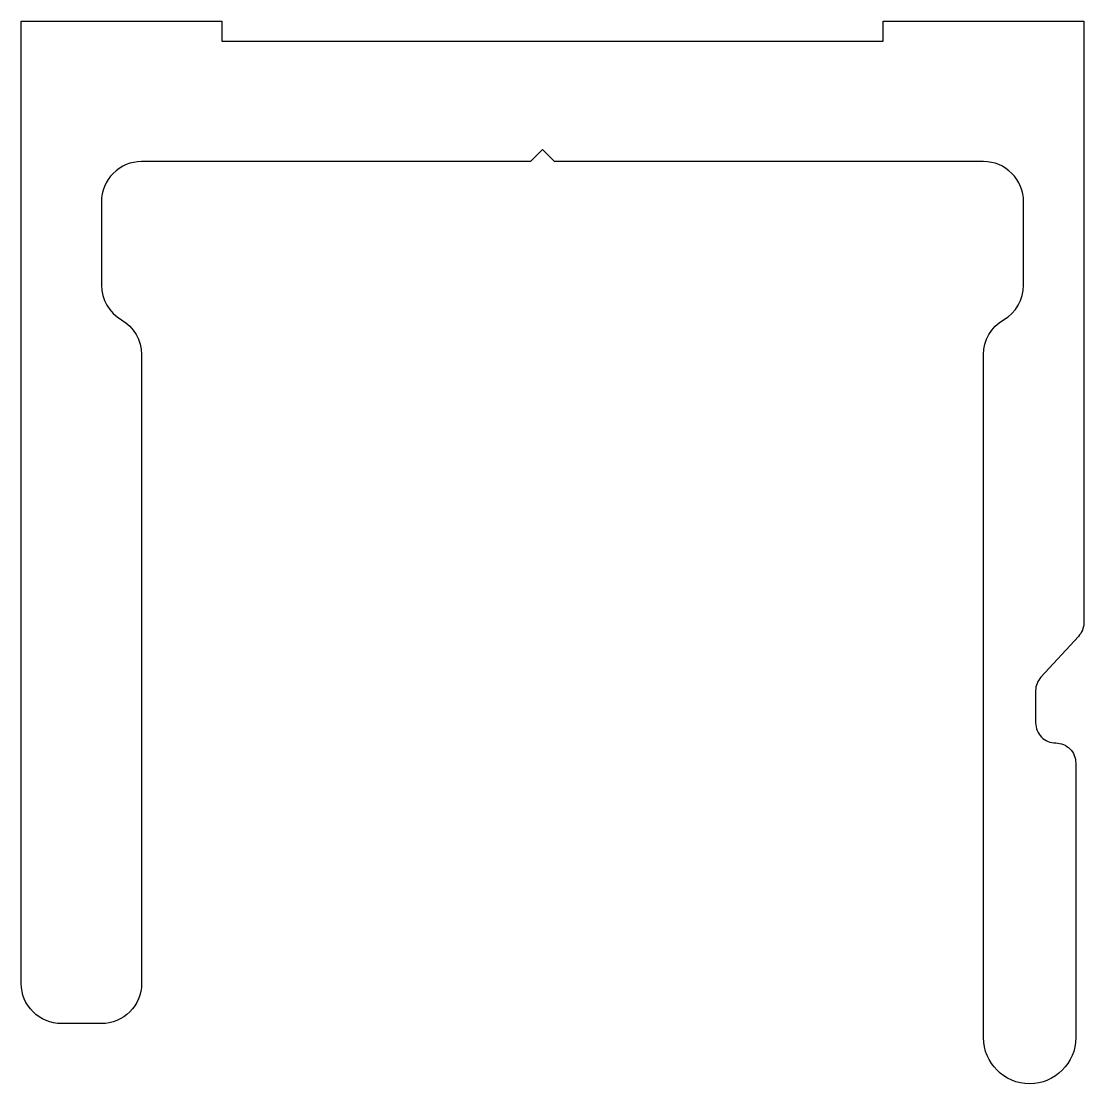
# Model space of a CAD drawing. Extents: x 243 to 269.5, y 241.9 to 268.4.
import ezdxf

# ---------------------------------------------------------------- set-up
doc = ezdxf.new("R2010")
doc.units = 0
doc.layers.add('ANA', color=220, linetype='CONTINUOUS')

msp = doc.modelspace()

# ---------------------------------------------------------------- linework, layer by layer
at = {"layer": 'ANA'}
msp.add_lwpolyline([(247.987, 268.425), (247.987, 267.925), (264.487, 267.925), (264.487, 268.425), (269.487, 268.425), (269.487, 253.421, -0.188543), (269.354, 253.082), (268.419, 252.069, 0.188543), (268.287, 251.73), (268.287, 250.925, 0.414214), (268.787, 250.425, -0.414214), (269.287, 249.925), (269.287, 243.075, -1), (266.987, 243.075), (266.987, 260.111, -0.267949), (267.487, 260.977, 0.267949), (267.987, 261.844), (267.987, 263.925, 0.414214), (266.987, 264.925), (256.287, 264.925), (255.987, 265.225), (255.687, 264.925), (245.987, 264.925, 0.414214), (244.987, 263.925), (244.987, 261.844, 0.267949), (245.487, 260.977, -0.267949), (245.987, 260.111), (245.987, 244.425, -0.414214), (244.987, 243.425), (243.987, 243.425, -0.414214), (242.987, 244.425), (242.987, 268.425)], format="xyb", close=True, dxfattribs=at)

doc.saveas('drawing.dxf')
